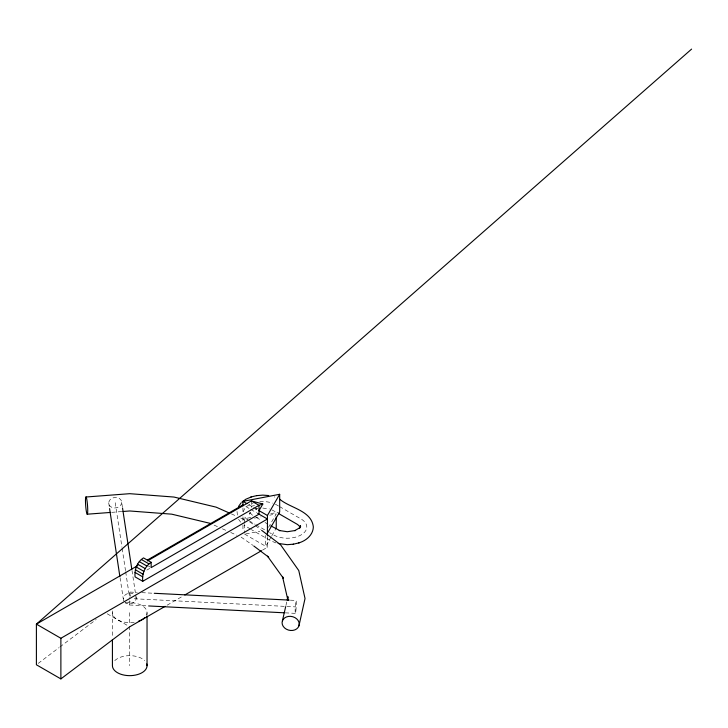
<?xml version="1.0" encoding="UTF-8"?>
<svg xmlns="http://www.w3.org/2000/svg" width="728" height="728" viewBox="0 0 728 728"><rect width="100%" height="100%" fill="white"/><g stroke="black" fill="none" stroke-linecap="round" stroke-linejoin="round"><path stroke-width="0.55" stroke-dasharray="3.64 2.73" d="M237.037 511.465L237.483 516.134M285.922 605.514L286.932 601.101M268.486 527.363L276.249 513.932L269.715 515.187M271.262 536.7L265.72 546.3L265.72 535.426M271.817 535.744L275.694 529.019M250.423 512.148L249.686 514.214L249.686 511.465M38.211 663.399L59.05 647.629M59.951 646.937L96.187 619.51M146.81 570.106L149.741 568.413M167.103 605.205L182.837 596.123M262.508 550.122L267.431 547.283L267.431 537.109M255.419 509.163L257.202 508.736M255.71 509.09L257.666 508.626M251.36 506.215L254.491 505.614M250.732 517.526L242.952 519.019L244.663 520.01L247.929 519.383M270.761 513.668L278.551 512.166M254.463 518.118L260.997 516.862M245.746 533.933L259.905 531.203M111.812 512.339L121.885 511.566M130.012 592.064L137.264 592.428M141.796 592.656L154.263 593.293M290.317 600.163L295.987 600.445M134.243 598.753L295.704 606.906M129.447 604.977L147.511 605.887M285.258 612.849L295.422 613.358M262.835 508.071L269.369 508.945M274.21 496.878L274.893 497.042M275.939 542.933L270.516 540.667L251.36 529.602M271.917 509.9L277.423 512.858M231.44 513.932L236.554 516.197M240.64 518.008L245.755 520.274M249.841 522.085L254.545 524.988M214.114 525.134L218.263 526.981M222.413 528.819L226.572 530.657M230.721 532.496L236.955 535.262M241.114 537.1L252.862 545.299M278.569 506.015L276.604 504.886A19.474 11.239 0 0 0 273.655 503.485M279.543 506.588L301.092 519.019A19.474 11.239 0 0 1 301.092 534.925A19.474 11.239 0 0 1 273.546 534.925L269.633 532.659M248.821 504.75L252.743 507.007M253.717 507.571L257.639 509.837M245.882 506.579L249.804 508.845M250.778 509.409L256.656 512.803M256.374 517.508L261.188 520.293M265.038 522.513L267.922 524.178M249.067 520.784L254.946 524.178M255.919 524.742L265.711 530.403M250.396 529.056L244.153 525.188M244.663 534.143L267.431 547.283M148.285 565.947L150.196 567.048M107.207 613.786L128.747 626.226M252.525 515.288L249.504 512.248L250.132 513.431M255.428 525.652L260.742 529.656M238.547 519.246L241.059 522.75M121.676 502.375A6.488 5.278 -8.6 0 1 111.975 507.452A6.488 5.278 -8.6 0 1 111.975 498.27A6.488 5.278 -8.6 0 1 121.676 502.375L122.349 506.834M131.996 570.488L135.381 592.829M135.717 595.058L136.2 598.198M115.206 502.693L121.958 547.265M122.131 548.384L125.507 570.661M125.68 571.78L129.557 597.406M108.745 503.021L109.418 507.48M120.056 577.677L123.259 598.844M251.36 500.91L251.36 507.534M244.663 520.01L244.663 523.268M244.663 524.36L244.663 533.051M242.952 507.98L242.952 512.803M242.952 516.816L242.952 524.105M242.952 525.243L242.952 530.894M147.038 612.658L147.038 614.905M129.73 612.658L129.73 625.061M129.73 626.189L129.73 665.656M112.421 612.658L112.421 637.464M247.393 519.683A19.474 11.239 0 0 1 244.026 515.752M243.434 511.857A19.474 11.239 0 0 1 253.098 503.103M259.787 501.738A19.474 11.239 0 0 1 272.572 503.103M129.447 595.795A6.488 0.464 -87.1 0 1 130.075 592.046A6.488 0.464 -87.1 0 1 130.276 596.287M130.012 601.246A6.488 0.464 -87.1 0 1 129.384 604.995A6.488 0.464 -87.1 0 1 129.184 600.755M135.972 596.833A6.488 5.278 -8.6 0 1 132.96 602.948A6.488 5.278 -8.6 0 1 125.152 602.502M124.133 601.455A6.488 5.278 -8.6 0 1 125.152 595.004A6.488 5.278 -8.6 0 1 132.96 593.766M125.252 603.002A17.308 9.992 0 0 1 146.446 615.242M134.207 622.303A17.308 9.992 0 0 1 112.685 610.919M114.742 660.66A17.308 9.992 0 0 1 144.717 660.66M295.85 611.056A6.488 0.464 -87.1 0 0 296.105 600.518A6.488 0.464 -87.1 0 0 295.159 609.136A6.488 0.464 -87.1 0 0 295.85 611.056"/><path stroke-width="1.09" d="M147.42 560.924L251.36 500.91L259.013 505.332L259.013 514.159L142.733 581.299L135.08 576.876C134.243 569.633 137.183 561.834 143.498 557.885L151.151 562.307L151.151 567.603L259.013 505.332L262.835 504.004L259.013 510.628M142.733 581.299C141.896 574.046 144.827 566.257 151.151 562.307M300.245 526.972L300.464 525.598L300.018 527.563L300.655 526.38L299.272 528.31L300.173 527.509L294.74 530.648L295.413 530.485L287.314 531.731L279.215 530.485L279.898 530.648L270.807 525.844M282.4 620.957L285.676 606.615M287.187 599.999L287.942 596.687L287.942 600.345L282.546 576.712L283.383 578.287L267.495 556.137L268.687 557.202L253.735 545.955M298.935 625.88A8.645 6.998 12.8 0 0 288.452 616.425A8.645 6.998 12.8 0 0 284.593 627.945A8.645 6.998 12.8 0 0 298.935 625.88L305.032 598.516L298.771 570.543L280.535 544.717L261.634 530.321M267.431 535.981L267.431 515.488L279.67 494.285L242.952 501.355L242.952 505.769M267.431 533.151L279.67 511.957L279.67 494.285M238.547 506.433L241.059 502.93M691.6 49.095L36.4 624.133L36.4 664.773L60.879 678.905L129.73 626.79L165.138 606.342M241.96 502.129L245.791 499.253L251.46 496.878M137.71 565.647L36.4 624.133L60.879 638.274L267.431 519.019L257.639 513.367M147.538 559.969L242.952 504.886M184.812 594.985L261.525 550.696M298.689 542.933C305.96 540.886 313.076 535.053 313.34 526.972C311.611 510.446 289.971 508.117 279.643 499.144M256.602 495.65L262.835 495.113L268.723 495.559M278.169 543.461L287.314 544.69L293.557 544.162M250.787 497.042L256.948 495.559M293.202 544.244L299.372 542.77M86.04 497.006L129.73 493.684L173.974 497.051L216.107 507.143L229.402 513.031M87.169 514.205L110.692 512.421M123.014 511.484L129.73 510.974L171.726 514.168L210.856 523.523M154.263 593.293L289.18 600.1M148.639 605.951L284.129 612.794M251.36 500.91L262.835 504.004M278.387 513.413L297.625 524.524L300.191 526.917M242.952 501.355L246.865 503.612M258.613 510.401L267.431 515.488M141.323 559.477L148.967 563.891M139.294 561.616L146.938 566.038M137.547 564.164L145.2 568.586M136.209 566.948L143.862 571.371M135.372 569.778L143.025 574.201M135.08 572.463L142.733 576.876M122.522 507.953L131.832 569.378M109.582 508.599L119.883 576.567M276.249 517.189L276.249 528.064M147.038 616.034L147.038 665.656M112.421 639.721L112.421 665.656A17.308 9.992 0 0 0 131.24 675.611A17.308 9.992 0 0 0 146.774 663.918M60.879 638.274L60.879 678.905M144.717 617.653A17.308 9.992 0 0 1 138.384 621.312M85.476 500.646A8.645 0.919 85.7 0 0 87.169 514.195A8.645 0.919 85.7 0 0 87.178 501.983A8.645 0.919 85.7 0 0 85.476 500.646"/></g></svg>
